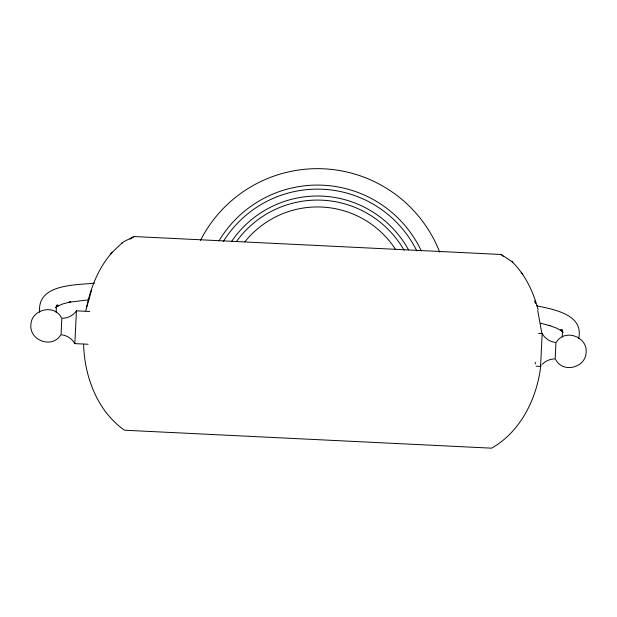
<?xml version="1.0" encoding="UTF-8"?>
<svg xmlns="http://www.w3.org/2000/svg" width="617" height="617" viewBox="0 0 617 617"><rect width="100%" height="100%" fill="white"/><g stroke="black" fill="none" stroke-linecap="round" stroke-linejoin="round"><path stroke-width="0.93" d="M39.689 312.279C36.735 283.712 76.03 285.193 94.532 283.141M56.116 312.256L56.44 305.7L56.062 307.729L57.35 304.783L56.456 306.61M88.077 344.263L74.834 343.615L76.439 310.837L89.681 311.485M538.618 333.442L542.166 333.612L540.561 366.398L536.173 366.182M562.249 337.013L562.573 330.457L562.75 332.517L561.748 329.447L562.465 331.352M578.599 338.633C584.276 314.485 553.503 309.395 536.751 305.824M540.932 364.678C537.276 397.556 521.226 431.306 491.626 448.173L124.495 430.219C97.193 410.937 84.483 376.64 83.611 344.178M85.763 310.767L91.694 289.628M86.627 306.965C90.938 287.167 98.635 267.562 112.255 252.284M76.439 310.837C73.161 315.526 67.561 318.403 61.831 318.333L61.037 334.73C66.736 335.224 72.027 338.633 74.834 343.615M60.52 335.255C52.083 348.775 29.547 340.538 30.85 325.036C31.066 309.479 54.296 303.487 61.376 317.763M556.48 341.98C564.917 328.46 587.453 336.689 586.15 352.191C585.934 367.747 562.704 373.748 555.624 359.464M121.518 243.468L123.84 241.656L133.966 236.527L501.104 254.482L511.917 261.554C525.275 274.611 533.397 291.849 538.117 309.719M110.381 254.088L122.513 242.504M542.366 364.2C545.713 360.806 550.403 358.863 555.169 358.893L555.963 342.504C550.264 342.011 544.973 338.602 542.166 333.612M55.8 307.575L58.638 305.384L57.003 306.394L62.818 303.926L70.577 301.89L69.15 302.245L88.987 299.777M130.04 239.195L133.966 236.527M540.739 323.262L550.256 325.776L548.868 325.282L556.395 328.067L561.94 331.09L560.413 329.925L563.02 332.378M501.104 254.482L503.287 256.31M521.172 272.282L522.854 274.264M511.917 261.554L512.812 262.603M534.569 300.911L535.425 303.549M537.708 310.582L541.826 333.072M535.448 363.937A16.605 1.303 87.8 0 1 535.194 362.287M244.872 241.825A92.99 92.99 0 0 1 395.374 249.183M223.331 241.471A110.813 110.813 0 0 1 416.845 250.934M236.612 241.309A99.877 99.877 0 0 1 404.104 250.271M200.456 240.422A131.274 131.274 0 0 1 439.72 252.122M218.896 240.954A114.87 114.87 0 0 1 421.311 250.857M231.683 241.27A103.926 103.926 0 0 1 408.554 249.916"/></g></svg>
